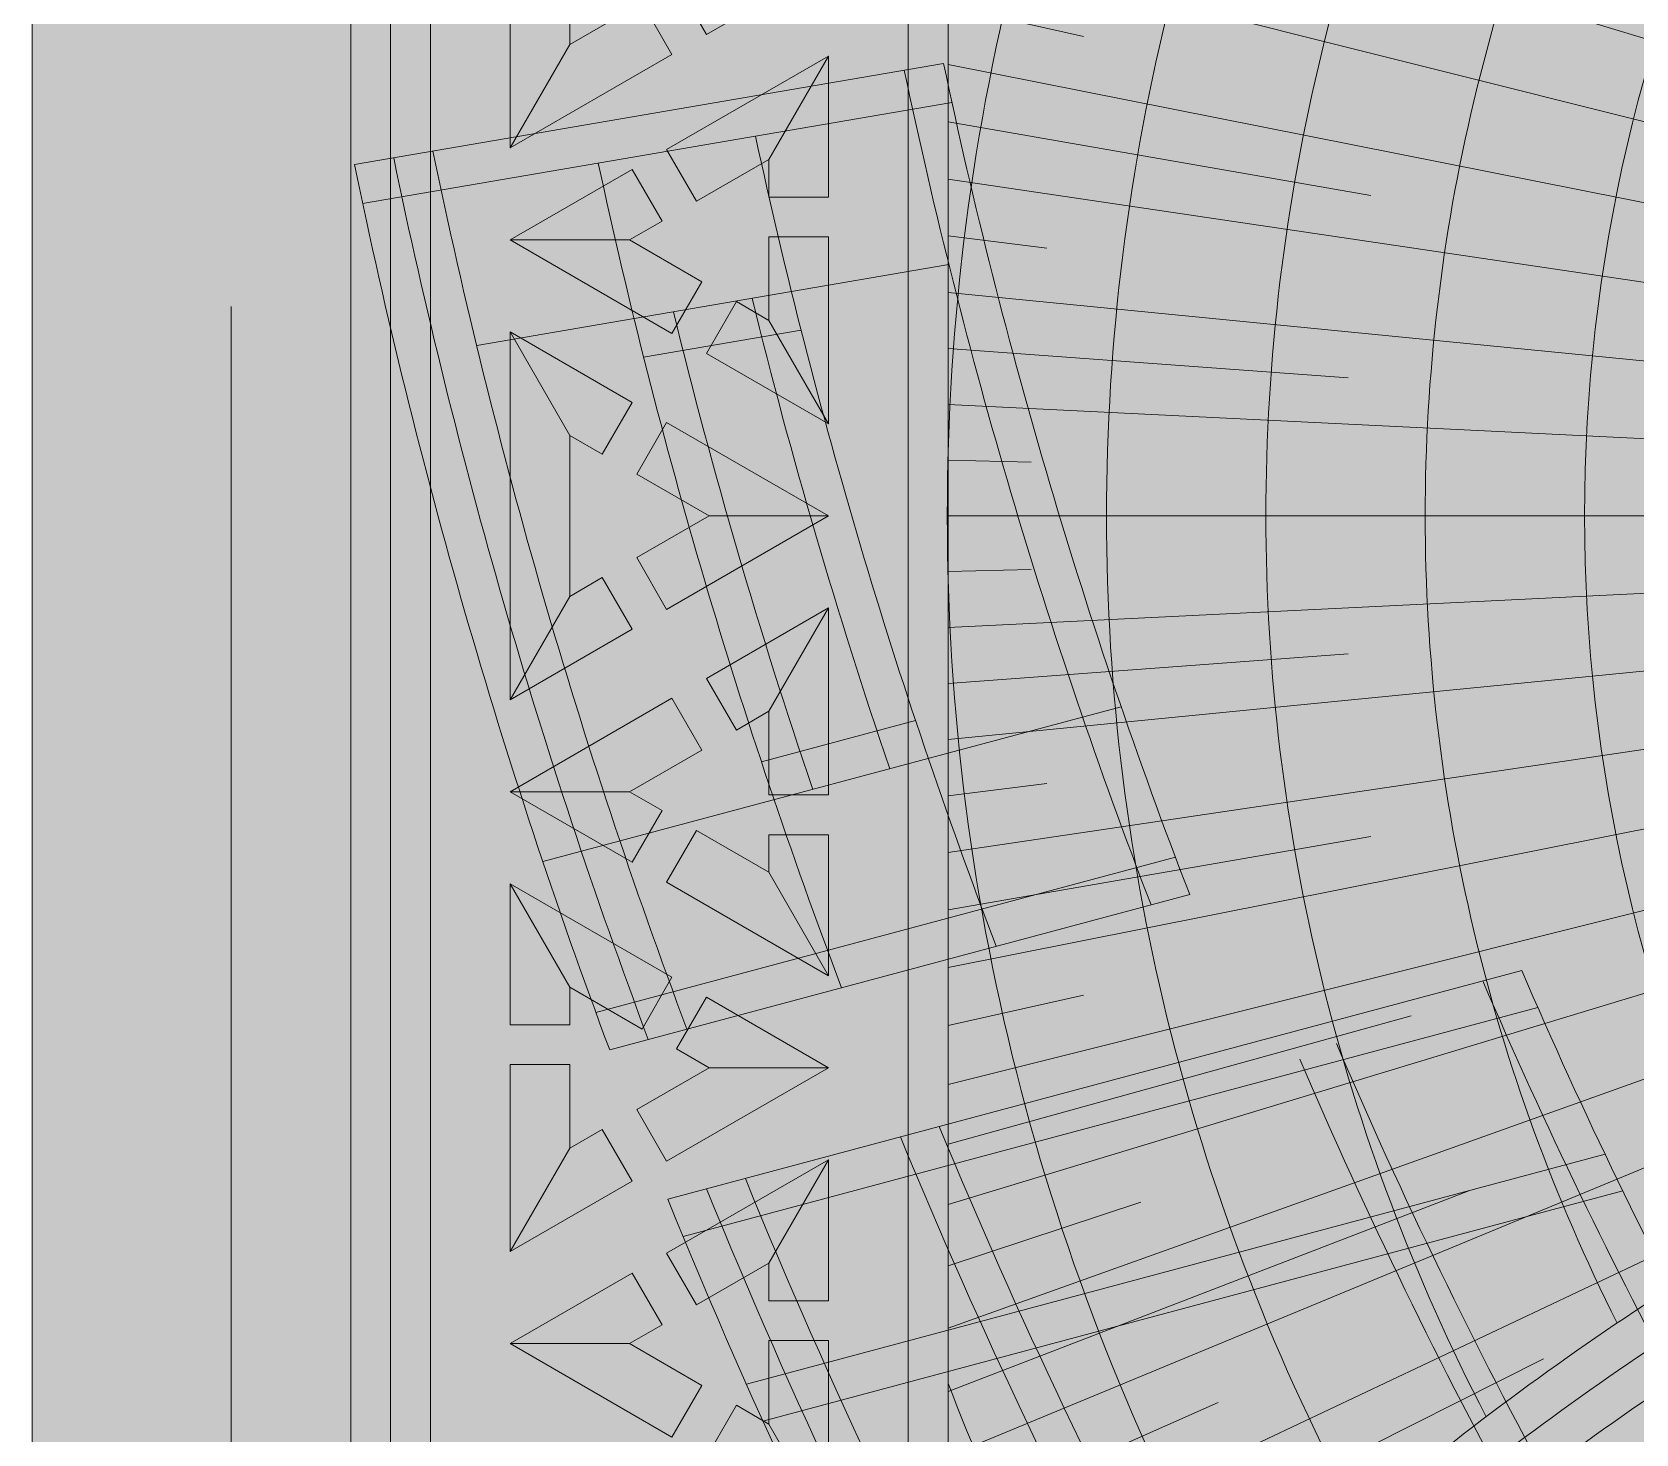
# Model space of a CAD drawing. Header units: inches. Extents: x -51 to 152, y -16 to 48.
# Drawn here: x 14.75 to 15.379, y -0.36 to 0.19 of the extents above; entities that cross this region are included whole.
import ezdxf

# ---------------------------------------------------------------- set-up
doc = ezdxf.new("R2010")
doc.units = ezdxf.units.IN
doc.header["$MEASUREMENT"] = 0
doc.layers.add('NOPLOT', color=40, linetype='Continuous', lineweight=5)

# ---------------------------------------------------------------- blocks, each defined once
blk = doc.blocks.new('Triforce_Core_Shard')
at = {"layer": 'NOPLOT'}
for p, q in [((0, 0.2992), (0, 0.3617)), ((0.03125, 0.24218), (0.03125, 0.30758)), ((0, 0.22802), (0, 0.11401)), ((0.14881, 0.10396), (0.12049, 0.08761)), ((0, 0.0715), (0.04168, 0.0715)), ((0, 0.05426), (0.0625, 0.05426)), ((0, 0.04138), (0.07167, 0.04138))]:
    blk.add_line(p, q, dxfattribs=at)
for points in [[(0.14881, 0.10396), (0.03125, 0.30758)], [(0.03125, 0.24218), (0.12049, 0.08761)], [(0, 0.22802), (0.09874, 0.05701)]]:
    blk.add_lwpolyline(points, dxfattribs=at)
for radius in [0.11401, 0.08276]:
    blk.add_arc((0, 0), radius, 30, 90, dxfattribs=at)
blk = doc.blocks.new('Triforce_Core_Third')
at = {"layer": 'NOPLOT', "xscale": -1}
blk.add_blockref('Triforce_Core_Shard', (0, 0), dxfattribs=at)
blk = doc.blocks.new('Triforce_Core')
at = {"layer": 'NOPLOT', "xscale": -1, "rotation": 120}
blk.add_blockref('Triforce_Core_Third', (-0.30589, -0.17661), dxfattribs=at)
blk = doc.blocks.new('Outline')
at = {"layer": 'NOPLOT', "color": 1}
blk.add_line((-1.25, 0), (-1.25, 2.3125), dxfattribs=at)
blk = doc.blocks.new('Ring_Segment')
at = {"layer": 'NOPLOT'}
for p, q in [((-0.93966, 0.23561), (-1.00274, 0.25251)), ((-1.00274, 0.25251), (-0.95404, 0.16816)), ((-1.03438, 0.24283), (-1.03125, 0.2421)), ((-1.03405, 0.24423), (-0.96147, 0.11852)), ((-0.99132, 0.23273), (-0.94311, 0.22141)), ((-1.03946, 0.22006), (-1.0174, 0.21539)), ((-0.97629, 0.20669), (-0.94774, 0.20064)), ((-1.04404, 0.19718), (-1.00234, 0.18931)), ((-0.96184, 0.18166), (-0.95192, 0.17978)), ((-1.04812, 0.17421), (-0.98784, 0.16419)), ((-0.95384, 0.16932), (-0.95482, 0.1695)), ((-1.05169, 0.15115), (-0.97385, 0.13996)), ((-1.05476, 0.12802), (-0.96169, 0.11673)), ((-0.96826, 0.03076), (-1.05588, 0.11838)), ((-1.04068, 0.10318), (-0.96402, 0.09558)), ((-0.98169, 0), (-1.05964, 0.07794)), ((-1.01573, 0.07823), (-0.96589, 0.07439)), ((-1.0609, 0.0583), (-1.03878, 0.05709)), ((-0.99202, 0.05452), (-0.96705, 0.05315)), ((-1.06192, 0.03499), (-1.01515, 0.03345)), ((-0.96945, 0.03195), (-0.96822, 0.03191)), ((-1.06244, 0.01167), (-0.99259, 0.0109))]:
    blk.add_line(p, q, dxfattribs=at)
for radius, start, end in [(1.125, 165, 180), (1.10938, 165, 180), (1.09375, 165, 180), (1.0625, 166.71097, 173.6028), (0.9375, 165, 180), (0.96875, 165.92417, 170.00391), (0.92187, 165, 180), (0.96875, 172.97248, 178.18034), (1.0625, 175.79311, 180)]:
    blk.add_arc((0, 0), radius, start, end, dxfattribs=at)
blk = doc.blocks.new('Ring_Smaller')
at = {"layer": 'NOPLOT', "xscale": -1, "rotation": 120}
blk.add_blockref('Ring_Segment', (0, 0), dxfattribs=at)
blk = doc.blocks.new('BigCircle_Smaller')
at = {"layer": 'NOPLOT', "true_color": 0xffffff}
h = blk.add_hatch(color=7, dxfattribs=at)
h.dxf.hatch_style = 1
edge = h.paths.add_edge_path()
edge.add_arc((0, 0), 1.125, 0, 360)
at = {"layer": 'NOPLOT'}
blk.add_blockref('Ring_Smaller', (0, 0), dxfattribs=at)
blk = doc.blocks.new('Rays')
at = {"layer": 'NOPLOT'}
for p, q in [((1.7812, 1.0676), (1.6869, 1.0111)), ((1.7812, 1.0091), (1.5727, 0.8909)), ((1.4351, 0.7671), (1.7812, 0.9521)), ((1.7812, 0.8966), (1.3142, 0.6615)), ((1.7812, 0.8425), (1.106, 0.5231)), ((1.7812, 0.7896), (1.5694, 0.6957)), ((0.3465, 0.1435), (1.7812, 0.7378)), ((1.7812, 0.6871), (1.3727, 0.5295)), ((1.7812, 0.6373), (1.0316, 0.3691)), ((1.7812, 0.5884), (1.63, 0.5385)), ((0.5007, 0.1519), (1.7812, 0.5403)), ((1.7812, 0.4929), (1.418, 0.3924)), ((1.7812, 0.4462), (1.1868, 0.2973)), ((1.7812, 0.4), (1.6749, 0.3761)), ((0.3678, 0.0732), (1.7812, 0.3543)), ((0.4614, 0.2466), (0.6436, 0.344)), ((1.7812, 0.3091), (1.4496, 0.2515)), ((0.3118, 0.2083), (0.4388, 0.2932)), ((1.7812, 0.2642), (1.0837, 0.1608)), ((1.7812, 0.2197), (1.7037, 0.2101)), ((0.5207, 0.0513), (1.7812, 0.1754)), ((1.7812, 0.1314), (1.4673, 0.1082)), ((1.7812, 0.0875), (1.222, 0.06)), ((1.7812, 0.0437), (1.7161, 0.0421)), ((0.375, 0), (1.7812, 0))]:
    blk.add_line(p, q, dxfattribs=at)
for radius, start, end in [(2.0319, 28.7624, 31.347), (1.9069, 20.9192, 30.3934), (1.7819, 0, 29.3189), (1.6569, 0, 28.3415), (1.5319, 0, 27.4788), (1.4069, 0, 26.7562), (1.2819, 0, 26.2095), (1.1569, 0, 25.8917), (1.0319, 25.5223, 25.8831), (1.0319, 19.8973, 25.1027), (0.9069, 26.0002, 26.3119), (0.9069, 20.3752, 24.6248), (0.7819, 26.6313, 27.3948), (1.0319, 14.2723, 19.4777), (0.6569, 27.5034, 29.5321), (0.7819, 21.0063, 23.9937), (0.9069, 14.7502, 18.9998), (0.6569, 21.8784, 23.1216), (0.7819, 15.3813, 18.3687), (1.0319, 8.6473, 13.8527), (0.9069, 9.1252, 13.3748), (0.6569, 16.2534, 17.4966), (0.7819, 9.7563, 12.7437), (1.0319, 3.0223, 8.2277), (0.6569, 10.6284, 11.8716), (0.9069, 3.5002, 7.7498), (0.7819, 4.1313, 7.1187), (0.6569, 5.0034, 6.2466), (1.0319, 0, 2.6027), (0.9069, 0, 2.1248), (0.7819, 0, 1.4937), (0.6569, 0, 0.6216)]:
    blk.add_arc((0, 0), radius, start, end, dxfattribs=at)
blk = doc.blocks.new('Triangle_Borer')
at = {"layer": 'NOPLOT'}
for p, q in [((0.10156, 0.03157), (0.125, 0.07217)), ((0.06145, 0.03548), (0.07317, 0.01518)), ((0.04792, 0.02767), (0.05964, 0.00737)), ((0.125, 0.01683), (0.10156, 0.01683)), ((0.04688, 0), (0, 0)), ((0.125, 0.00121), (0.10156, 0.00121)), ((0.06355, -0.03669), (0.07527, -0.01639)), ((0.07708, -0.0445), (0.0888, -0.0242)), ((0.10156, -0.03157), (0.125, -0.07217))]:
    blk.add_line(p, q, dxfattribs=at)
for points in [[(0.06145, 0.03548), (0.125, 0.07217), (0.125, 0.01683)], [(0.07317, 0.01518), (0.10156, 0.03157), (0.10156, 0.01683)], [(0, 0), (0.04792, 0.02767)], [(0.04688, 0), (0.05964, 0.00737)], [(0.06355, -0.03669), (0, 0)], [(0.07527, -0.01639), (0.04688, 0)], [(0.125, 0.00121), (0.125, -0.07217), (0.07708, -0.0445)], [(0.10156, 0.00121), (0.10156, -0.03157), (0.0888, -0.0242)]]:
    blk.add_lwpolyline(points, dxfattribs=at)
blk = doc.blocks.new('Trimming')
at = {"layer": 'NOPLOT'}
for p, q in [((-1.125, 2.14062), (-1.125, 0)), ((-1.10938, 2.14062), (-1.10938, 0)), ((-1.09375, 2.14062), (-1.09375, 0)), ((-0.90625, 2.14062), (-0.90625, 0)), ((-0.89062, 2.14062), (-0.89062, 0)), ((-1.03906, 0.03157), (-1.0625, 0.07217)), ((-1.01458, 0.0445), (-1.0263, 0.0242)), ((-1.00105, 0.03669), (-1.01277, 0.01639)), ((-0.98437, 0), (-0.9375, 0))]:
    blk.add_line(p, q, dxfattribs=at)
for points in [[(-1.0625, 0), (-1.0625, 0.07217), (-1.01458, 0.0445)], [(-1.03906, 0), (-1.03906, 0.03157), (-1.0263, 0.0242)], [(-1.00105, 0.03669), (-0.9375, 0)], [(-1.01277, 0.01639), (-0.98437, 0)]]:
    blk.add_lwpolyline(points, dxfattribs=at)
at = {"layer": 'NOPLOT', "xscale": -1, "rotation": 180}
blk.add_blockref('Triangle_Borer', (-1.0625, 0.32476), dxfattribs=at)
at = {"layer": 'NOPLOT', "rotation": 180}
blk.add_blockref('Triangle_Borer', (-0.9375, 0.21651), dxfattribs=at)
at = {"layer": 'NOPLOT'}
blk.add_blockref('Triangle_Borer', (-1.0625, 0.10825), dxfattribs=at)
blk = doc.blocks.new('Edges')
at = {"layer": 'NOPLOT'}
blk.add_blockref('Trimming', (0, 0), dxfattribs=at)
at = {"layer": 'NOPLOT', "xscale": -1, "rotation": 180}
blk.add_blockref('Trimming', (0, 0), dxfattribs=at)
blk = doc.blocks.new('Shield_Small_half')
at = {"layer": 'NOPLOT'}
for p, q in [((-0.77337, -1.2811), (-0.98664, -1.33825)), ((-0.84917, -1.28621), (-0.90602, -1.30144)), ((-0.75336, -1.33657), (-0.96711, -1.39384)), ((-0.74809, -1.35036), (-0.96199, -1.40767)), ((-0.62565, -1.37837), (-0.94055, -1.46275)), ((-0.61973, -1.39199), (-0.93495, -1.47646)), ((-0.59491, -1.44616), (-0.91157, -1.53101)), ((-0.58841, -1.45963), (-0.90548, -1.54459))]:
    blk.add_line(p, q, dxfattribs=at)
for points in [[(-1.05612, -1.08116), (-0.83885, -1.04384)], [(-1.0531, -1.09554), (-0.83577, -1.05821)], [(-1.01104, -1.14793), (-0.8369, -1.11801)], [(-0.94946, -1.15225), (-0.89138, -1.14228)]]:
    blk.add_lwpolyline(points, dxfattribs=at)
for radius, start, end in [(1.9975, 191.85438, 201.07237), (1.98281, 191.86999, 201.11752), (2.17375, 191.68348, 200.57839), (2.05625, 192.20373, 200.89825), (2.20312, 191.65766, 200.50378), (2.18844, 191.67048, 200.54083), (2.115, 192.13546, 200.73385), (2.10031, 193.75741, 198.76367), (2.07094, 193.81439, 198.81714), (1.89469, 203.19442, 213.66113), (1.88, 203.25889, 213.66113), (1.95344, 203.19442, 214.00647), (1.96812, 203.19442, 214.08952), (2.10031, 202.38745, 214.78382), (2.115, 202.33586, 214.85552), (2.18844, 202.08841, 215.19936), (2.17375, 202.13655, 215.13248), (2.20312, 202.04091, 215.26534)]:
    blk.add_arc((1.10156, -0.63599), radius, start, end, dxfattribs=at)
blk = doc.blocks.new('Shield_Small_Full')
at = {"layer": 'NOPLOT', "xscale": 1.063829787234037, "yscale": 1.063829787234037, "zscale": 1.063829787234037}
blk.add_blockref('Shield_Small_half', (0, -1.60531), dxfattribs=at)

msp = doc.modelspace()

# ---------------------------------------------------------------- hatches: boundary and pattern name
at = {"layer": 'NOPLOT', "true_color": 0xffffff}
h = msp.add_hatch(color=7, dxfattribs=at)
h.dxf.hatch_style = 1
h.paths.add_polyline_path([(14.75, 2.5), (17.25, 2.5), (17.25, -2.5), (14.75, -2.5)])

# ---------------------------------------------------------------- linework, layer by layer
at = {"layer": 'NOPLOT'}
msp.add_line((14.82812, -1.28971), (14.82812, 0.08211), dxfattribs=at)

# ---------------------------------------------------------------- block references
at = {"color": 1}
msp.add_blockref('Outline', (16, 0), dxfattribs=at)
at = {"color": 1, "xscale": -1, "rotation": 180}
msp.add_blockref('Outline', (16, 0), dxfattribs=at)
at = {"layer": 'NOPLOT', "rotation": 180}
msp.add_blockref('BigCircle_Smaller', (16, 1.25), dxfattribs=at)
at = {"layer": 'NOPLOT'}
for name, p in [('Edges', (16, 0)), ('Shield_Small_Full', (16, 2.89332)), ('BigCircle_Smaller', (16, -1.25))]:
    msp.add_blockref(name, p, dxfattribs=at)
for name, xscale, yscale, zscale in [('Triforce_Core', 0.9061309177151708, 0.9061309177151708, 0.9061309177151708), ('Rays', -0.5, 0.5, 0.5)]:
    msp.add_blockref(name, (16, 0), dxfattribs=dict(at, xscale=xscale, yscale=yscale, zscale=zscale))
at = {"layer": 'NOPLOT', "xscale": 0.5, "yscale": 0.5, "zscale": 0.5, "rotation": 180}
msp.add_blockref('Rays', (16, 0), dxfattribs=at)

doc.saveas('drawing.dxf')
